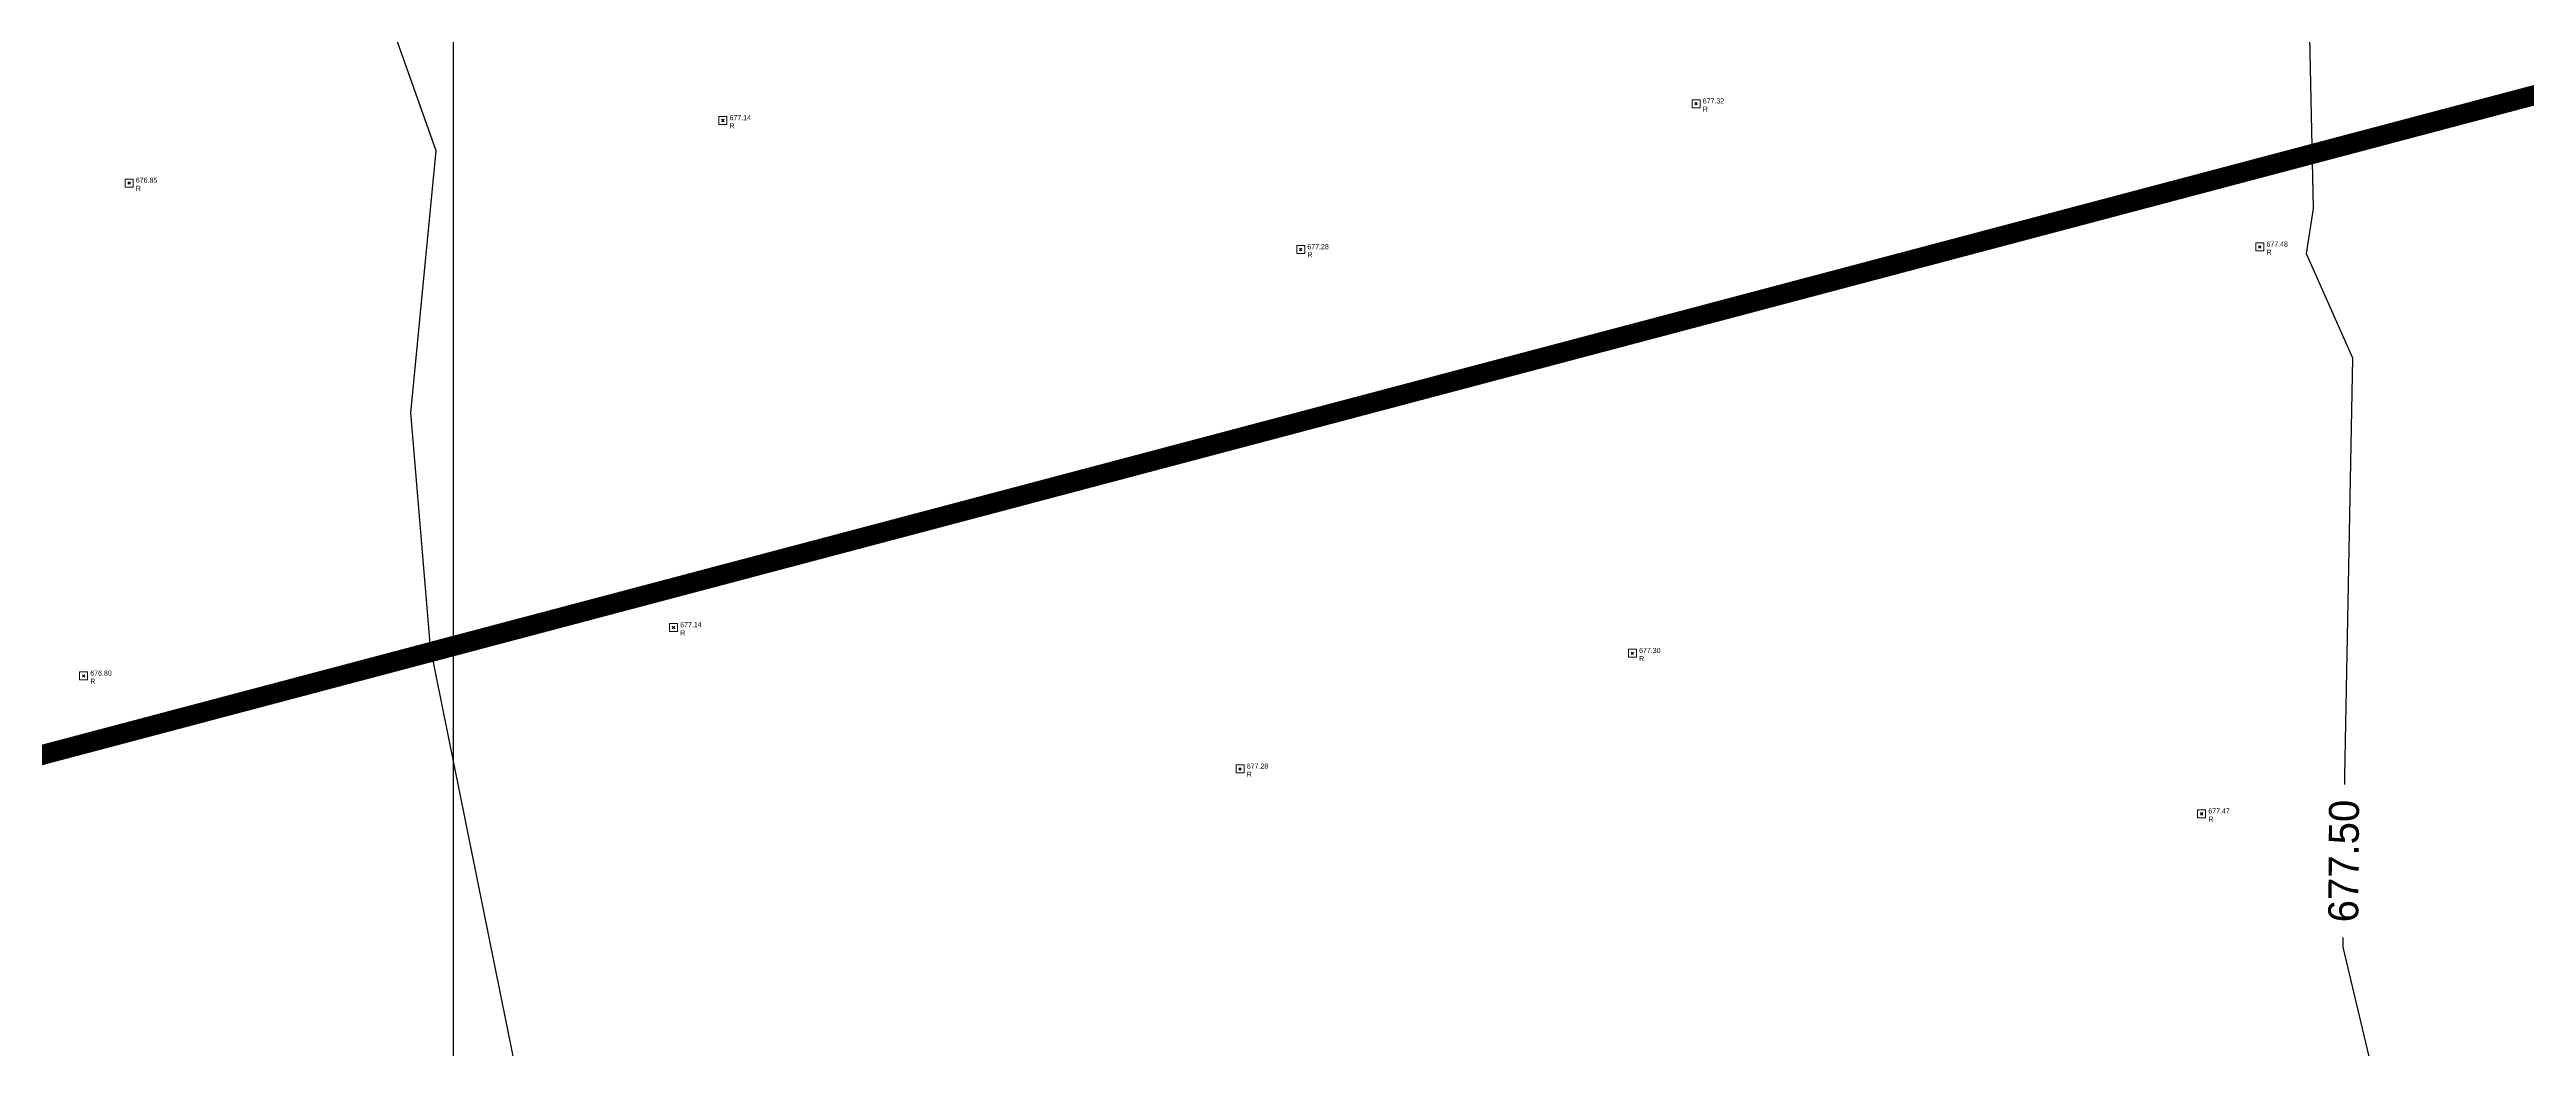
# Model space of a CAD drawing. Extents: x 350769 to 354978, y 6304672 to 6307963.
# Drawn here: x 352389.9 to 352451.9, y 6305617.5 to 6305642.5 of the extents above; entities that cross this region are included whole.
import ezdxf

# ---------------------------------------------------------------- set-up
doc = ezdxf.new("R2010")
doc.units = 0
doc.header["$PDMODE"] = 35
doc.header["$PDSIZE"] = 0.03
for name, pattern in [('4.0 - LO RECABARREN - DESNIVEL NUEVO$0$HIDDEN', [0.375, 0.25, -0.125]), ('CONTINUOS', [0]), ('DASHDOT', [1, 0.5, -0.25, 0, -0.25]), ('DASHED', [19.05, 12.7, -6.35])]:
    doc.linetypes.add(name, pattern=pattern)
doc.layers.get('0').update_dxf_attribs({"linetype": 'CONTINUOUS'})
for name, color, linetype in [('03_S2_Pav ext_Borde vereda', 7, 'CONTINUOUS'), ('1-coordenadas', 8, 'CONTINUOUS'), ('C-TINN', 5, 'CONTINUOUS'), ('C-TOPO-MAJR', 9, 'CONTINUOUS'), ('C-TOPO-MINR', 8, 'CONTINUOUS'), ('V-NODE DIC 2005', 4, 'CONTINUOUS'), ('V-NODE-TEXT DIC 2005', 2, 'CONTINUOUS')]:
    doc.layers.add(name, color=color, linetype=linetype)
doc.layers.add('0_ASD_LINEA OFICIAL', color=253, linetype='DASHDOT', lineweight=20)
doc.layers.add('0_ASD_TOPOGRAFIA_ELEMENTOS', color=7, linetype='CONTINUOS', lineweight=5, true_color=0xbdbdbd)

# ---------------------------------------------------------------- blocks, each defined once
blk = doc.blocks.new('COORDENADAS')
at = {"layer": '1-coordenadas'}
blk.add_line((220, -900.625), (220, -0.625), dxfattribs=at)
blk = doc.blocks.new('A$C27410629')
at = {"layer": '0_ASD_LINEA OFICIAL', "ltscale": 8, "const_width": 0.5}
for points in [[(268.161, 972.696), (289.656, 890.533), (266.437, 884.46), (116.663, 844.803)], [(285.138, 813.722), (266.437, 884.46), (116.663, 844.803)]]:
    blk.add_lwpolyline(points, dxfattribs=at)
blk = doc.blocks.new('*U1327')
at = {"color": 0, "linetype": 'ByBlock', "lineweight": -2, "transparency": 16777216}
blk.add_point((0, 0), dxfattribs=at)
blk = doc.blocks.new('*U2808', base_point=(352419.736, 6305624.378))
at = {"layer": 'V-NODE-TEXT DIC 2005', "linetype": 'ByBlock', "char_height": 0.127}
for s, insert, attachment_point in [('677.28', (352419.903, 6305624.449), 4), ('R', (352419.903, 6305624.31), 1)]:
    blk.add_mtext(s, dxfattribs=dict(at, insert=insert, attachment_point=attachment_point))
blk = doc.blocks.new('*U2809', base_point=(352419.736, 6305624.378))
at = {"layer": 'V-NODE-TEXT DIC 2005', "color": 2, "lineweight": -2}
blk.add_blockref('*U2808', (352419.736, 6305624.378), dxfattribs=at)
blk = doc.blocks.new('*U2804', base_point=(352429.551, 6305627.272))
at = {"layer": 'V-NODE-TEXT DIC 2005', "linetype": 'ByBlock', "char_height": 0.127}
for s, insert, attachment_point in [('677.30', (352429.718, 6305627.343), 4), ('R', (352429.718, 6305627.204), 1)]:
    blk.add_mtext(s, dxfattribs=dict(at, insert=insert, attachment_point=attachment_point))
blk = doc.blocks.new('*U2805', base_point=(352429.551, 6305627.272))
at = {"layer": 'V-NODE-TEXT DIC 2005', "color": 2, "lineweight": -2}
blk.add_blockref('*U2804', (352429.551, 6305627.272), dxfattribs=at)
blk = doc.blocks.new('*U2802', base_point=(352421.251, 6305637.378))
at = {"layer": 'V-NODE-TEXT DIC 2005', "linetype": 'ByBlock', "char_height": 0.127}
for s, insert, attachment_point in [('677.28', (352421.418, 6305637.449), 4), ('R', (352421.418, 6305637.31), 1)]:
    blk.add_mtext(s, dxfattribs=dict(at, insert=insert, attachment_point=attachment_point))
blk = doc.blocks.new('*U2803', base_point=(352421.251, 6305637.378))
at = {"layer": 'V-NODE-TEXT DIC 2005', "color": 2, "lineweight": -2}
blk.add_blockref('*U2802', (352421.251, 6305637.378), dxfattribs=at)
blk = doc.blocks.new('*U2800', base_point=(352431.143, 6305641.025))
at = {"layer": 'V-NODE-TEXT DIC 2005', "linetype": 'ByBlock', "char_height": 0.127}
for s, insert, attachment_point in [('677.32', (352431.31, 6305641.096), 4), ('R', (352431.31, 6305640.957), 1)]:
    blk.add_mtext(s, dxfattribs=dict(at, insert=insert, attachment_point=attachment_point))
blk = doc.blocks.new('*U2801', base_point=(352431.143, 6305641.025))
at = {"layer": 'V-NODE-TEXT DIC 2005', "color": 2, "lineweight": -2}
blk.add_blockref('*U2800', (352431.143, 6305641.025), dxfattribs=at)
blk = doc.blocks.new('*U2790', base_point=(352445.247, 6305637.444))
at = {"layer": 'V-NODE-TEXT DIC 2005', "linetype": 'ByBlock', "char_height": 0.127}
for s, insert, attachment_point in [('677.48', (352445.414, 6305637.515), 4), ('R', (352445.414, 6305637.376), 1)]:
    blk.add_mtext(s, dxfattribs=dict(at, insert=insert, attachment_point=attachment_point))
blk = doc.blocks.new('*U2791', base_point=(352445.247, 6305637.444))
at = {"layer": 'V-NODE-TEXT DIC 2005', "color": 2, "lineweight": -2}
blk.add_blockref('*U2790', (352445.247, 6305637.444), dxfattribs=at)
blk = doc.blocks.new('*U2786', base_point=(352443.794, 6305623.256))
at = {"layer": 'V-NODE-TEXT DIC 2005', "linetype": 'ByBlock', "char_height": 0.127}
for s, insert, attachment_point in [('677.47', (352443.961, 6305623.327), 4), ('R', (352443.961, 6305623.188), 1)]:
    blk.add_mtext(s, dxfattribs=dict(at, insert=insert, attachment_point=attachment_point))
blk = doc.blocks.new('*U2787', base_point=(352443.794, 6305623.256))
at = {"layer": 'V-NODE-TEXT DIC 2005', "color": 2, "lineweight": -2}
blk.add_blockref('*U2786', (352443.794, 6305623.256), dxfattribs=at)
blk = doc.blocks.new('*U2698', base_point=(352405.56, 6305627.916))
at = {"layer": 'V-NODE-TEXT DIC 2005', "linetype": 'ByBlock', "char_height": 0.127}
for s, insert, attachment_point in [('677.14', (352405.727, 6305627.987), 4), ('R', (352405.727, 6305627.848), 1)]:
    blk.add_mtext(s, dxfattribs=dict(at, insert=insert, attachment_point=attachment_point))
blk = doc.blocks.new('*U2699', base_point=(352405.56, 6305627.916))
at = {"layer": 'V-NODE-TEXT DIC 2005', "color": 2, "lineweight": -2}
blk.add_blockref('*U2698', (352405.56, 6305627.916), dxfattribs=at)
blk = doc.blocks.new('*U2684', base_point=(352391.94, 6305639.039))
at = {"layer": 'V-NODE-TEXT DIC 2005', "linetype": 'ByBlock', "char_height": 0.127}
for s, insert, attachment_point in [('676.85', (352392.107, 6305639.11), 4), ('R', (352392.107, 6305638.971), 1)]:
    blk.add_mtext(s, dxfattribs=dict(at, insert=insert, attachment_point=attachment_point))
blk = doc.blocks.new('*U2685', base_point=(352391.94, 6305639.039))
at = {"layer": 'V-NODE-TEXT DIC 2005', "color": 2, "lineweight": -2}
blk.add_blockref('*U2684', (352391.94, 6305639.039), dxfattribs=at)
blk = doc.blocks.new('*U2682', base_point=(352406.794, 6305640.606))
at = {"layer": 'V-NODE-TEXT DIC 2005', "linetype": 'ByBlock', "char_height": 0.127}
for s, insert, attachment_point in [('677.14', (352406.961, 6305640.677), 4), ('R', (352406.961, 6305640.538), 1)]:
    blk.add_mtext(s, dxfattribs=dict(at, insert=insert, attachment_point=attachment_point))
blk = doc.blocks.new('*U2683', base_point=(352406.794, 6305640.606))
at = {"layer": 'V-NODE-TEXT DIC 2005', "color": 2, "lineweight": -2}
blk.add_blockref('*U2682', (352406.794, 6305640.606), dxfattribs=at)
blk = doc.blocks.new('*U2680', base_point=(352390.801, 6305626.703))
at = {"layer": 'V-NODE-TEXT DIC 2005', "linetype": 'ByBlock', "char_height": 0.127}
for s, insert, attachment_point in [('676.80', (352390.968, 6305626.774), 4), ('R', (352390.968, 6305626.635), 1)]:
    blk.add_mtext(s, dxfattribs=dict(at, insert=insert, attachment_point=attachment_point))
blk = doc.blocks.new('*U2681', base_point=(352390.801, 6305626.703))
at = {"layer": 'V-NODE-TEXT DIC 2005', "color": 2, "lineweight": -2}
blk.add_blockref('*U2680', (352390.801, 6305626.703), dxfattribs=at)
blk = doc.blocks.new('TOPOGRAFIA')
at = {"layer": '1-coordenadas', "color": 9, "linetype": '4.0 - LO RECABARREN - DESNIVEL NUEVO$0$HIDDEN', "lineweight": 0, "ltscale": 50, "true_color": 0xbdbdbd}
blk.add_line((390400, 6302300), (390400, 6303200), dxfattribs=at)
at = {"layer": 'C-TINN', "color": 9, "linetype": 'Continuous', "lineweight": 0, "true_color": 0xbdbdbd}
for points, elevation in [([(390430.989, 6302641.004), (390430.989, 6302641.204), (390431.189, 6302641.204), (390431.189, 6302641.004), (390430.989, 6302641.004)], 677.32), ([(390406.639, 6302640.586), (390406.639, 6302640.786), (390406.839, 6302640.786), (390406.839, 6302640.586), (390406.639, 6302640.586)], 677.14), ([(390391.785, 6302639.019), (390391.785, 6302639.219), (390391.985, 6302639.219), (390391.985, 6302639.019), (390391.785, 6302639.019)], 676.85), ([(390421.097, 6302637.357), (390421.097, 6302637.557), (390421.297, 6302637.557), (390421.297, 6302637.357), (390421.097, 6302637.357)], 677.28), ([(390445.093, 6302637.422), (390445.093, 6302637.622), (390445.293, 6302637.622), (390445.293, 6302637.422), (390445.093, 6302637.422)], 677.48), ([(390405.404, 6302627.897), (390405.404, 6302628.097), (390405.604, 6302628.097), (390405.604, 6302627.897), (390405.404, 6302627.897)], 677.14), ([(390429.396, 6302627.251), (390429.396, 6302627.451), (390429.596, 6302627.451), (390429.596, 6302627.251), (390429.396, 6302627.251)], 677.3), ([(390390.646, 6302626.685), (390390.646, 6302626.885), (390390.846, 6302626.885), (390390.846, 6302626.685), (390390.646, 6302626.685)], 676.8), ([(390419.581, 6302624.357), (390419.581, 6302624.557), (390419.781, 6302624.557), (390419.781, 6302624.357), (390419.581, 6302624.357)], 677.28), ([(390443.638, 6302623.233), (390443.638, 6302623.433), (390443.838, 6302623.433), (390443.838, 6302623.233), (390443.638, 6302623.233)], 677.47)]:
    blk.add_lwpolyline(points, dxfattribs=dict(at, elevation=elevation))
for p in [(390431.089, 6302641.104, 677.32), (390406.739, 6302640.686, 677.14), (390391.885, 6302639.119, 676.85), (390421.197, 6302637.457, 677.28), (390445.193, 6302637.522, 677.48), (390405.504, 6302627.997, 677.14), (390390.746, 6302626.785, 676.8), (390429.496, 6302627.351, 677.3), (390419.681, 6302624.457, 677.28), (390443.738, 6302623.333, 677.47)]:
    blk.add_point(p, dxfattribs=at)
at = {"layer": 'C-TOPO-MAJR', "color": 9, "linetype": 'Continuous', "lineweight": -3, "true_color": 0xbdbdbd, "elevation": 677.5}
blk.add_lwpolyline([(390452.762, 6302583.092), (390446.811, 6302587.759), (390442.49, 6302589.24), (390435.358, 6302590.878), (390422.428, 6302598.789), (390419.807, 6302599.267), (390418.623, 6302599.261), (390419.754, 6302599.625), (390428.989, 6302604.688), (390431.228, 6302606.657), (390439.614, 6302608.648), (390442.092, 6302608.805), (390443.278, 6302609.103), (390449.476, 6302610.771), (390447.281, 6302619.996), (390447.305, 6302623.411), (390447.517, 6302634.741), (390446.36, 6302637.347), (390446.539, 6302638.486), (390446.349, 6302647.449)], dxfattribs=at)
at = {"layer": 'C-TOPO-MINR', "color": 9, "linetype": 'Continuous', "lineweight": -3, "true_color": 0xbdbdbd, "elevation": 677}
blk.add_lwpolyline([(390430.819, 6302572.979), (390427.599, 6302576.485), (390418.942, 6302580.067), (390417.063, 6302579.971), (390407.594, 6302583.343), (390400.698, 6302589.793), (390393.779, 6302593.185), (390390.969, 6302592.768), (390390.141, 6302598.465), (390393.944, 6302598.661), (390399.385, 6302601.481), (390399.846, 6302605.419), (390401.48, 6302614.306), (390401.616, 6302616.65), (390399.428, 6302627.498), (390398.93, 6302633.366), (390399.568, 6302639.93), (390395.228, 6302652.165)], dxfattribs=at)
at = {"layer": 'V-NODE DIC 2005', "color": 9, "lineweight": 0, "true_color": 0xbdbdbd, "rotation": 359.9963883938062}
for p in [(390431.089, 6302641.104), (390406.74, 6302640.686), (390391.886, 6302639.12), (390421.197, 6302637.457), (390445.193, 6302637.522), (390405.505, 6302627.996), (390390.746, 6302626.784), (390429.496, 6302627.351), (390419.681, 6302624.457), (390443.739, 6302623.334)]:
    blk.add_blockref('*U1327', p, dxfattribs=at)
at = {"layer": 'V-NODE-TEXT DIC 2005', "color": 9, "lineweight": 0, "true_color": 0xbdbdbd, "rotation": 359.9963883938062}
for name, p in [('*U2801', (390431.089, 6302641.104)), ('*U2683', (390406.74, 6302640.686)), ('*U2685', (390391.886, 6302639.12)), ('*U2803', (390421.197, 6302637.457)), ('*U2791', (390445.193, 6302637.522)), ('*U2699', (390405.505, 6302627.996)), ('*U2805', (390429.496, 6302627.351)), ('*U2681', (390390.746, 6302626.784)), ('*U2809', (390419.681, 6302624.457)), ('*U2787', (390443.739, 6302623.334))]:
    blk.add_blockref(name, p, dxfattribs=at)
at = {"layer": 'C-TOPO-MAJR', "color": 9, "linetype": 'Continuous', "lineweight": 0, "true_color": 0xbdbdbd, "insert": (390447.296, 6302622.153, 677.5), "char_height": 0.75, "width": 3.75143, "attachment_point": 5, "rotation": 89.60722, "bg_fill": 3, "box_fill_scale": 1.042333, "bg_fill_color": 256, "bg_fill_true_color": 13158600, "bg_fill_transparency": 0}
blk.add_mtext('677.50', dxfattribs=at)

msp = doc.modelspace()

# ---------------------------------------------------------------- block references
at = {"color": 252, "linetype": 'DASHED'}
msp.add_blockref('COORDENADAS', (352180, 6306200.625), dxfattribs=at)
at = {"layer": '03_S2_Pav ext_Borde vereda', "linetype": 'Continuous'}
msp.add_blockref('A$C27410629', (352203.962, 6304761.714), dxfattribs=at)

# ---------------------------------------------------------------- next in the draw order: block references
at = {"layer": '0_ASD_TOPOGRAFIA_ELEMENTOS', "color": 30, "true_color": 0xf26507}
msp.add_blockref('TOPOGRAFIA', (-38000, 3000), dxfattribs=at)

doc.saveas('drawing.dxf')
